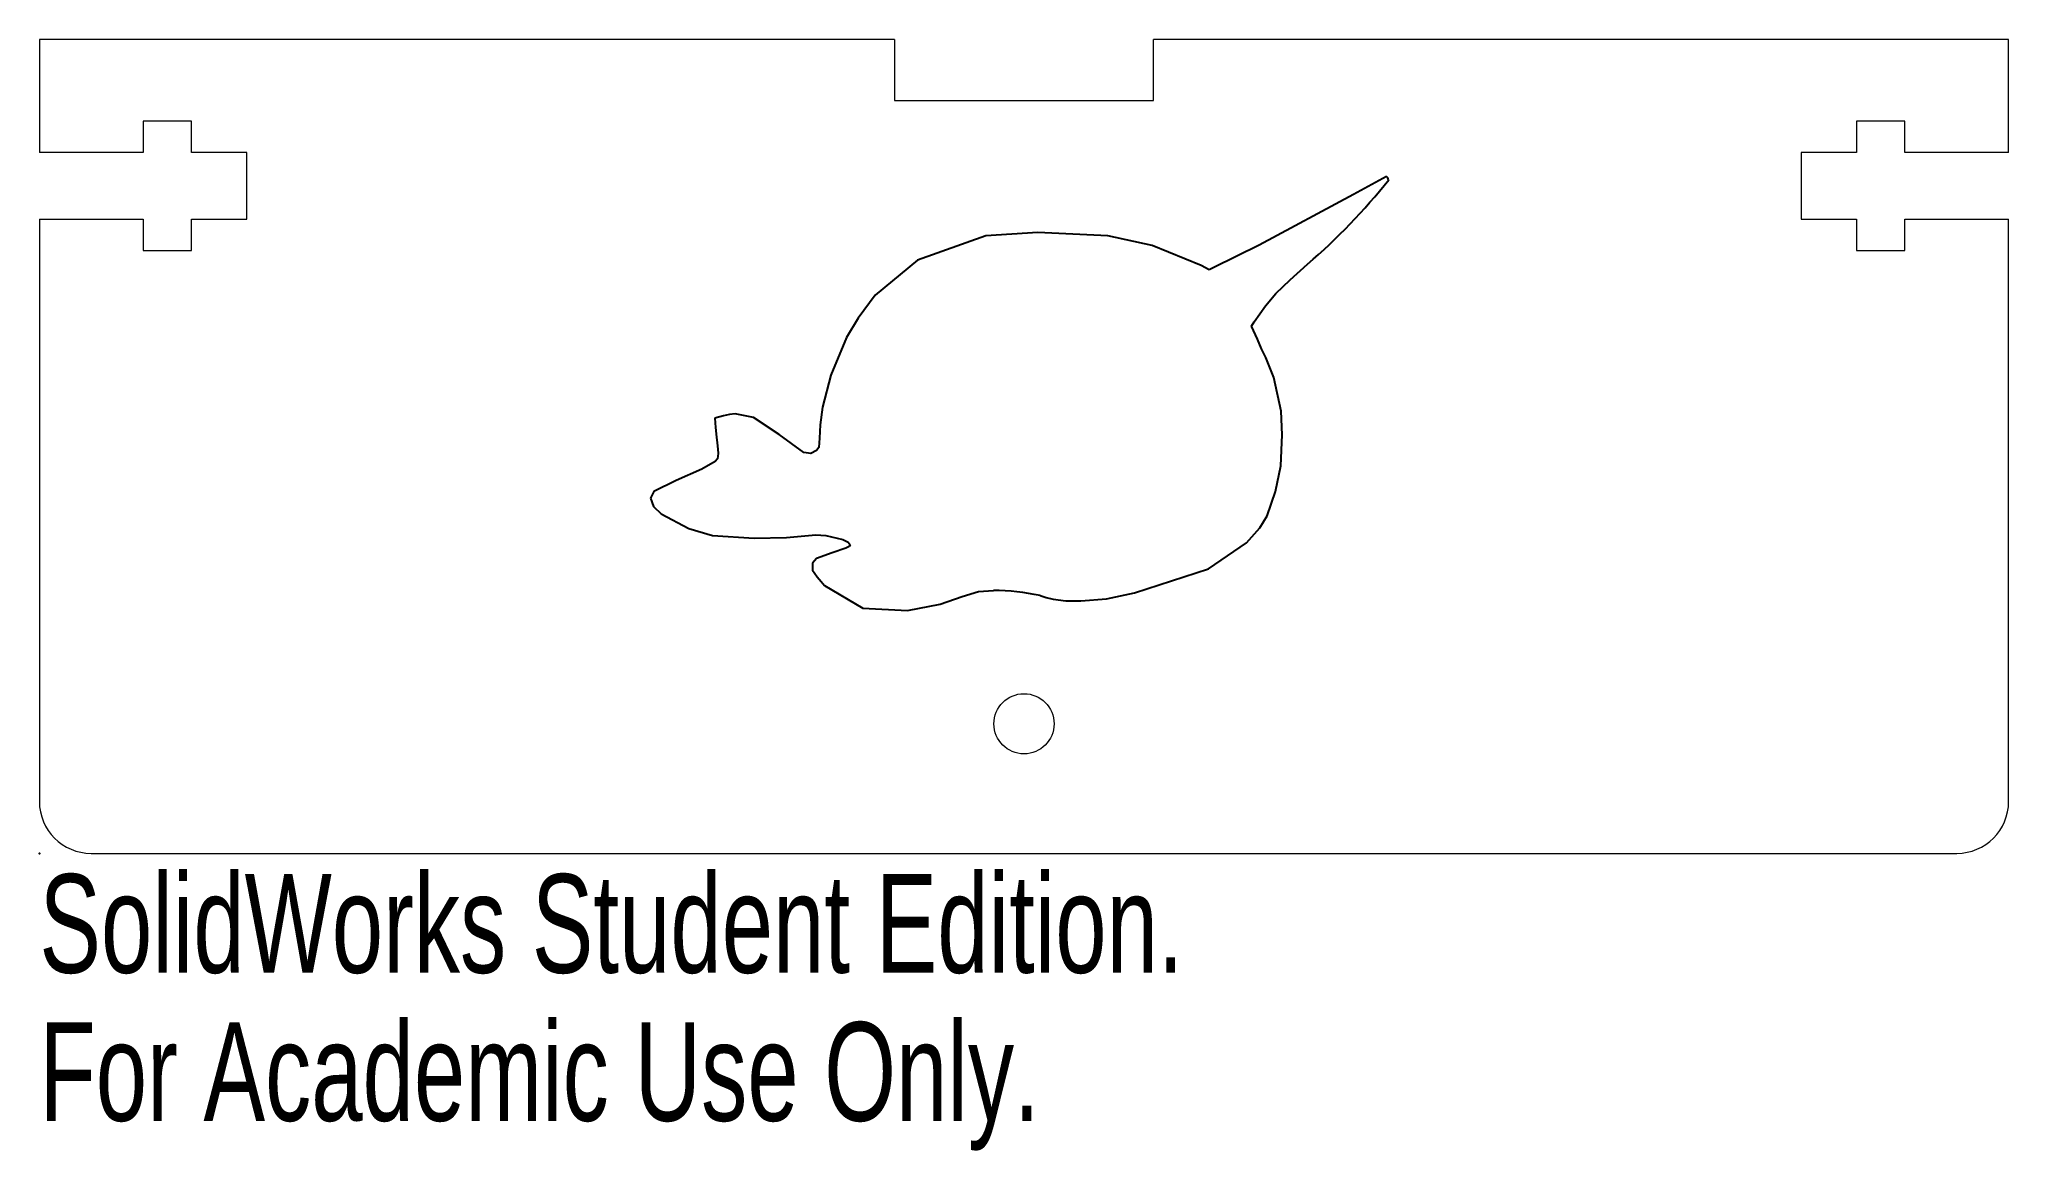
# Model space of a CAD drawing. Header units: inches. Extents: x 0 to 3.8, y -0.57 to 1.57.
import ezdxf

# ---------------------------------------------------------------- set-up
doc = ezdxf.new("R2010")
doc.units = ezdxf.units.IN
doc.header["$MEASUREMENT"] = 0
doc.header["$PDSIZE"] = -1
doc.styles.add('SLDTEXTSTYLE0', font='TXT', dxfattribs={"width": 0.7})

msp = doc.modelspace()

# ---------------------------------------------------------------- linework, layer by layer
at = {"color": 7, "linetype": 'Continuous', "lineweight": 15}
for p, q in [((0, 1.57), (0, 1.3519)), ((1.65, 1.57), (0, 1.57)), ((1.65, 1.57), (1.65, 1.4519)), ((2.15, 1.4519), (2.15, 1.57)), ((3.8, 1.57), (2.15, 1.57)), ((3.8, 1.3519), (3.8, 1.57)), ((1.65, 1.4519), (2.15, 1.4519)), ((0.2938, 1.4126), (0.2, 1.4126)), ((0.2, 1.4126), (0.2, 1.3519)), ((0.2938, 1.3519), (0.2938, 1.4126)), ((3.6, 1.4126), (3.5063, 1.4126)), ((3.5063, 1.4126), (3.5063, 1.3519)), ((3.6, 1.3519), (3.6, 1.4126)), ((0.2, 1.3519), (0, 1.3519)), ((0.4, 1.3519), (0.2938, 1.3519)), ((0.4, 1.2234), (0.4, 1.3519)), ((3.5063, 1.3519), (3.4, 1.3519)), ((3.4, 1.3519), (3.4, 1.2234)), ((3.8, 1.3519), (3.6, 1.3519)), ((0, 1.2234), (0, 0.1)), ((0, 1.2234), (0.2, 1.2234)), ((0.2, 1.2234), (0.2, 1.1626)), ((0.2938, 1.1626), (0.2938, 1.2234)), ((0.2938, 1.2234), (0.4, 1.2234)), ((3.4, 1.2234), (3.5063, 1.2234)), ((3.5063, 1.2234), (3.5063, 1.1626)), ((3.6, 1.1626), (3.6, 1.2234)), ((3.6, 1.2234), (3.8, 1.2234)), ((3.8, 0.1), (3.8, 1.2234)), ((0.2, 1.1626), (0.2938, 1.1626)), ((3.5063, 1.1626), (3.6, 1.1626)), ((0.1, 0), (3.7, 0))]:
    msp.add_line(p, q, dxfattribs=at)
at = {"color": 7, "linetype": 'Continuous'}
for p, q in [((2.5996, 1.3057), (2.5358, 1.2706)), ((2.257, 1.1258), (2.2418, 1.134)), ((2.2665, 1.1298), (2.257, 1.1258)), ((2.3393, 1.0168), (2.3442, 1.0252)), ((2.3503, 0.9915), (2.3393, 1.0168)), ((1.32, 0.8437), (1.3036, 0.8397)), ((1.3036, 0.8397), (1.3048, 0.8212))]:
    msp.add_line(p, q, dxfattribs=at)
at = {"color": 7, "linetype": 'Continuous', "flags": 128}
for points in [[(2.5358, 1.2706), (2.3539, 1.1732), (2.2665, 1.1298)], [(1.8264, 1.1911), (1.6948, 1.1439), (1.6125, 1.0769)], [(2.0617, 1.191), (1.9268, 1.1977), (1.8264, 1.1911)], [(2.2418, 1.134), (2.1474, 1.1723), (2.0617, 1.191)], [(2.3861, 1.0801), (2.4134, 1.1061), (2.4473, 1.1367)], [(1.6125, 1.0769), (1.5799, 1.0325), (1.5572, 0.9952)], [(2.3442, 1.0252), (2.3658, 1.0559), (2.3861, 1.0801)], [(1.5572, 0.9952), (1.5272, 0.9223), (1.5114, 0.8605)], [(2.3668, 0.9563), (2.3586, 0.973), (2.3503, 0.9915)], [(2.3962, 0.8531), (2.3822, 0.9178), (2.3668, 0.9563)], [(1.3428, 0.8477), (1.3319, 0.8463), (1.32, 0.8437)], [(1.4275, 0.808), (1.3778, 0.8404), (1.3428, 0.8477)], [(1.5114, 0.8605), (1.5065, 0.8268), (1.5055, 0.8006)], [(2.3953, 0.7473), (2.3984, 0.8072), (2.3962, 0.8531)], [(1.3048, 0.8212), (1.3064, 0.803), (1.3078, 0.7918)], [(1.4999, 0.7772), (1.4886, 0.771), (1.4754, 0.7729), (1.4275, 0.808)], [(1.5055, 0.8006), (1.5044, 0.7827), (1.4999, 0.7772)], [(1.3096, 0.771), (1.3083, 0.7612), (1.3038, 0.7558)], [(1.3078, 0.7918), (1.3092, 0.7798), (1.3096, 0.771)], [(1.3038, 0.7558), (1.2781, 0.741), (1.229, 0.7195)], [(2.3692, 0.651), (2.3852, 0.6979), (2.3953, 0.7473)], [(1.229, 0.7195), (1.1855, 0.6983), (1.1791, 0.6852)], [(1.1791, 0.6852), (1.1848, 0.6691), (1.1997, 0.6552)], [(1.1997, 0.6552), (1.2535, 0.6269), (1.2986, 0.6134)], [(2.3295, 0.599), (2.3549, 0.6279), (2.3692, 0.651)], [(1.2986, 0.6134), (1.379, 0.6078), (1.4415, 0.6095)], [(1.4415, 0.6095), (1.498, 0.6143), (1.5176, 0.6134)], [(1.5176, 0.6134), (1.5505, 0.6055), (1.5606, 0.6003), (1.5643, 0.5949)], [(1.5296, 0.5794), (1.4999, 0.5685), (1.4918, 0.5599)], [(1.5643, 0.5949), (1.5624, 0.592), (1.5563, 0.5886), (1.5296, 0.5794)], [(2.113, 0.5024), (2.2562, 0.549), (2.3295, 0.599)], [(1.4918, 0.5599), (1.4917, 0.5463), (1.5008, 0.5337)], [(1.5008, 0.5337), (1.5089, 0.5244), (1.5148, 0.5169)], [(1.5148, 0.5169), (1.5888, 0.4729), (1.6751, 0.4685)], [(1.6751, 0.4685), (1.7384, 0.4806), (1.7809, 0.4953)], [(1.7809, 0.4953), (1.8121, 0.5049), (1.8409, 0.5069)], [(1.9309, 0.4971), (1.9428, 0.4935), (1.9565, 0.4903)], [(2.0095, 0.4873), (2.0589, 0.4912), (2.113, 0.5024)], [(1.9565, 0.4903), (1.9809, 0.4871), (2.0095, 0.4873)]]:
    msp.add_lwpolyline(points, dxfattribs=at)
at = {"color": 7, "linetype": 'Continuous', "lineweight": 15}
msp.add_circle((1.9, 0.25), 0.058, dxfattribs=at)
at = {"color": 7, "linetype": 'Continuous'}
for centre, radius, start, end in [((1.649, 2.0616), 1.2218, 310.7993, 321.3882), ((2.5856, 1.2924), 0.0193, 20.6106, 43.7812), ((1.8449, 0.1254), 0.3815, 76.9745, 90.5954)]:
    msp.add_arc(centre, radius, start, end, dxfattribs=at)
at = {"color": 7, "linetype": 'Continuous', "lineweight": 15}
for centre, start, end in [((0.1, 0.1), 180, 270), ((3.7, 0.1), 270, 0)]:
    msp.add_arc(centre, 0.1, start, end, dxfattribs=at)
at = {"color": 7, "linetype": 'Continuous'}
msp.add_point((0, 0), dxfattribs=at)
msp.add_point((0, 0), dxfattribs=at)
msp.add_point((0, 0), dxfattribs=at)

# ---------------------------------------------------------------- texts
at = {"color": 7, "linetype": 'Continuous', "char_height": 0.1903, "attachment_point": 1, "style": 'SLDTEXTSTYLE0'}
for s, insert in [('SolidWorks Student Edition.', (0, -0.0401)), ('For Academic Use Only.', (0, -0.3256))]:
    msp.add_mtext(s, dxfattribs=dict(at, insert=insert))

doc.saveas('drawing.dxf')
